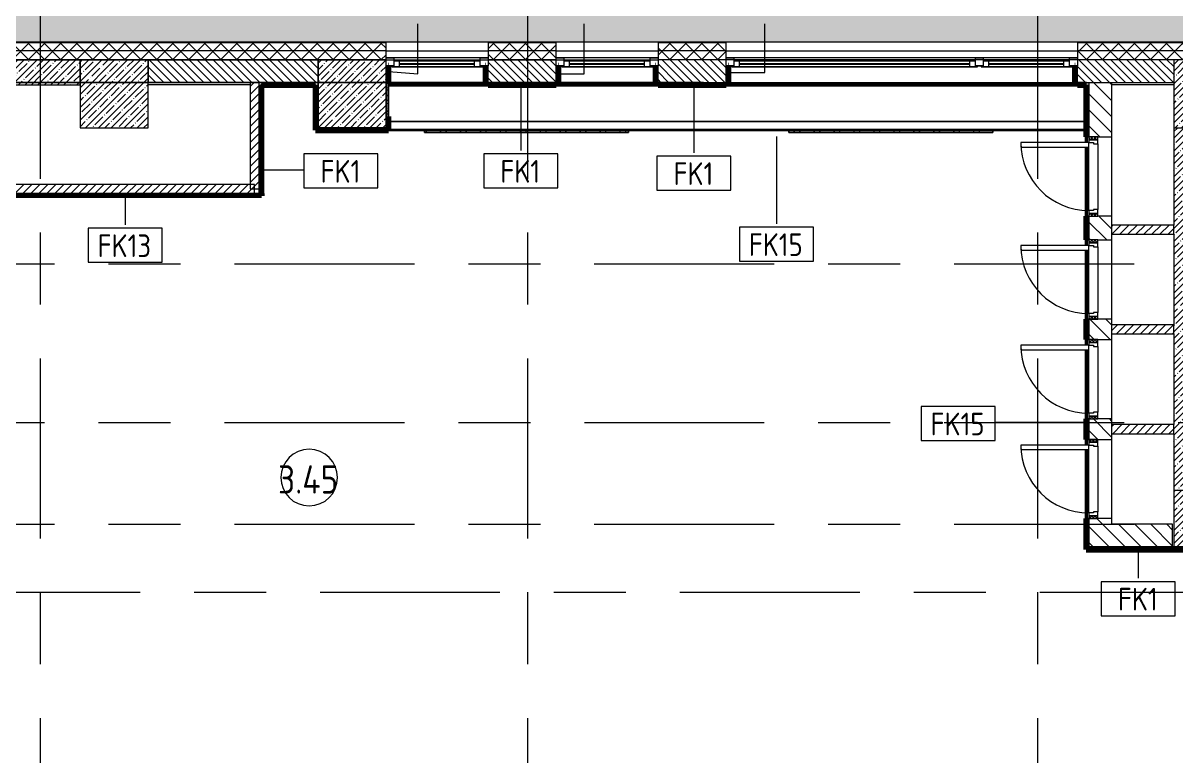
# Model space of a CAD drawing. Header units: millimetres. Extents: x -5426 to 189269, y -8553 to 29000.
# Drawn here: x 3557 to 13730, y 9055 to 15525 of the extents above; entities that cross this region are included whole.
import ezdxf

# ---------------------------------------------------------------- set-up
doc = ezdxf.new("R2010")
doc.units = ezdxf.units.MM
doc.linetypes.add('Осевая', pattern=[3175, 635, -476.25, 1587.5, -476.25])
for name, color, linetype, lineweight in [('A-ANNO-DIMS', 7, 'Continuous', 9), ('A-ANNO-DIMS-100', 7, 'Continuous', 9), ('A-AREA-IDEN', 7, 'Continuous', 9), ('A-DETL', 7, 'Continuous', 9), ('A-DOOR', 7, 'Continuous', 9), ('A-DOOR-1', 7, 'Continuous', 13), ('A-DOOR-FRAM', 7, 'Continuous', 13), ('A-DOOR-FRAM-1', 7, 'Continuous', 9), ('A-GLAZ', 7, 'Continuous', 9), ('A-GLAZ-1', 7, 'Continuous', 13), ('A-WALL', 7, 'Continuous', 9), ('A-WALL-IDEN', 7, 'Continuous', 9), ('I-WALL', 7, 'Continuous', 9), ('S-COLS', 7, 'Continuous', 9), ('Знаки', 7, 'Continuous', 9), ('Оси-2', 7, 'Осевая', 9)]:
    doc.layers.add(name, color=color, linetype=linetype, lineweight=lineweight)
for name, color, linetype, lineweight, true_color in [('A-DETL-GENF-2', 7, 'Continuous', 9, 0xd4d4d4), ('A-WALL-1', 7, 'Continuous', 9, 0xc0c0c0), ('A-WALL-3', 7, 'Continuous', 9, 0xff80c0), ('A-WALL-4', 5, 'Continuous', 9, 0x0000ff), ('I-WALL-10', 5, 'Continuous', 53, 0x0000ff), ('I-WALL-11', 5, 'Continuous', 50, 0x0000ff), ('I-WALL-17', 7, 'Continuous', 80, 0xffd2ff), ('I-WALL-3', 7, 'Continuous', 9, 0xc0c0c0), ('I-WALL-6', 7, 'Continuous', 80, 0xff80c0), ('I-WALL-7', 7, 'Continuous', 80, 0xd7a38a), ('I-WALL-8', 7, 'Continuous', 35, 0xd7a38a), ('I-WALL-9', 7, 'Continuous', 53, 0xff80c0), ('S-WALL-ANLY', 7, 'Continuous', 13, 0x008040), ('S-WALL-ANLY-1', 7, 'Continuous', 5, 0x008040), ('Знаки-1', 7, 'Continuous', 9, 0xdfdfdf), ('Знаки-2', 9, 'Continuous', 9, 0x808080)]:
    doc.layers.add(name, color=color, linetype=linetype, lineweight=lineweight, true_color=true_color)
doc.styles.add('GOST Common', font='GOST_Common.ttf', dxfattribs={"width": 0.9, "height": 250})
doc.styles.add('GOST Common_1', font='GOST_Common.ttf', dxfattribs={"width": 0.9, "height": 200})
doc.styles.add('ISOCPEUR', font='isocpeur.ttf', dxfattribs={"width": 0.9, "height": 250})
doc.dimstyles.new('ISO-2_5_0_9К_БОЛЬШОЙ_1', dxfattribs={"dimscale": 304.8, "dimtxt": 248.995294, "dimasz": 0.492126, "dimexe": 0.393701, "dimexo": 0.984252, "dimgap": 0, "dimtad": 1, "dimdec": 0, "dimrnd": 10, "dimzin": 0, "dimdsep": 46, "dimtxsty": 'ISOCPEUR', "dimblk1": 'OBLIQUE', "dimblk2": 'OBLIQUE', "dimsah": 1, "dimcen": 0.09, "dimdle": 0.393701, "dimazin": 0, "dimtfac": 1, "dimtdec": 4, "dimtix": 1, "dimtmove": 0, "dimatfit": 3, "dimfxl": 1, "dimtvp": 1, "dimtolj": 1, "dimtzin": 0, "dimarcsym": 2})
pattern_1 = [(45, (0, 0), (-57.02463, 57.02463), []), (45, (57.025, 0), (-57.02463, 57.02463), [100.806, -20.161, 3.353, -16.808])]
pattern_2 = [(45, (0, 0), (-35.35534, 35.35534), [])]
pattern_3 = [(135, (0, 0), (-70.7107, -70.7107), [])]
pattern_4 = [(0, (0, 0), (121.92, 30.48), [10.058, -81.382, 10.058, -81.382, -487.68]), (0, (0, 0), (121.92, 30.48), [-182.88, 10.058, -172.822, 10.058, -81.382, -213.36]), (0, (0, 0), (121.92, 30.48), [-457.2, 10.058, -50.902, 10.058, -142.342]), (120, (45.72, 15.24), (-87.356454, 90.345817), [10.058, -81.382, 10.058, -81.382, -487.68]), (120, (45.72, 15.24), (-87.356454, 90.345817), [-182.88, 10.058, -172.822, 10.058, -81.382, -213.36]), (120, (45.72, 15.24), (-87.356454, 90.345817), [-457.2, 10.058, -50.902, 10.058, -142.342]), (240, (60.96, 76.2), (-34.563546, -120.825817), [10.058, -81.382, 10.058, -81.382, -487.68]), (240, (60.96, 76.2), (-34.563546, -120.825817), [-182.88, 10.058, -172.822, 10.058, -81.382, -213.36]), (240, (60.96, 76.2), (-34.563546, -120.825817), [-457.2, 10.058, -50.902, 10.058, -142.342])]

# ---------------------------------------------------------------- blocks, each defined once
blk = doc.blocks.new('BSC_Колонна _Прямоугольная - 600х600-V4-План отделки стен 3 этажа в осях 1-12')
at = {"layer": 'S-COLS'}
h = blk.add_hatch(dxfattribs=at)
h.set_pattern_fill('FP_6', color=256, style=0, pattern_type=2)
h.set_pattern_definition([(45, (-14010, -14900), (-57.02463, 57.02463), []), (45, (-13952.975, -14900), (-57.02463, 57.02463), [100.806, -20.161, 3.353, -16.808])])
h.paths.add_polyline_path([(-300, -300), (300, -300), (300, 300), (-300, 300), (-300, -299)])
for p, q in [((300, 300), (-300, 300)), ((-300, 300), (-300, -300)), ((300, -300), (300, 300)), ((-300, -300), (300, -300))]:
    blk.add_line(p, q, dxfattribs=at)
blk = doc.blocks.new('120_Окно_СКБ_2Ст - 120_Окно_СКБ_2Ст 3100х2500 _мал_створка слева_ 2-22446355-План отделки стен 3 этажа в осях 1-12')
at = {"layer": 'A-GLAZ'}
for p, q in [((1550, -57), (-1550, -57)), ((-1530, -127), (-1500, -127)), ((-1430, -107), (600, -107)), ((600, -117), (-1430, -117)), ((670, -127), (700, -127)), ((770, -107), (1430, -107)), ((1430, -117), (770, -117)), ((1500, -127), (1530, -127))]:
    blk.add_line(p, q, dxfattribs=at)
at = {"layer": 'A-GLAZ-1'}
for p, q in [((-1550, -127), (-1550, -57)), ((-1550, -57), (-1480, -57)), ((-1480, -57), (-1480, -127)), ((650, -87), (-1480, -87)), ((-1480, -87), (-1480, -127)), ((-1430, -137), (-1430, -87)), ((600, -137), (600, -87)), ((650, -127), (650, -57)), ((650, -57), (720, -57)), ((650, -127), (650, -87)), ((720, -57), (720, -127)), ((1480, -87), (720, -87)), ((720, -87), (720, -127)), ((770, -137), (770, -87)), ((1430, -137), (1430, -87)), ((1480, -127), (1480, -57)), ((1480, -57), (1550, -57)), ((1480, -127), (1480, -87)), ((1550, -57), (1550, -127)), ((-1480, -127), (-1550, -127)), ((-1480, -127), (-1500, -127)), ((-1500, -127), (-1500, -137)), ((-1500, -137), (670, -137)), ((670, -137), (-1500, -137)), ((720, -127), (650, -127)), ((670, -127), (650, -127)), ((670, -137), (670, -127)), ((720, -127), (700, -127)), ((700, -127), (700, -137)), ((700, -137), (1500, -137)), ((1500, -137), (700, -137)), ((1550, -127), (1480, -127)), ((1500, -127), (1480, -127)), ((1500, -137), (1500, -127))]:
    blk.add_line(p, q, dxfattribs=at)
blk = doc.blocks.new('BSC_Колонна _Прямоугольная - 500х500-V21-План отделки стен 3 этажа в осях 1-12')
at = {"layer": 'S-COLS'}
h = blk.add_hatch(dxfattribs=at)
h.set_pattern_fill('FP_25', color=256, style=0, pattern_type=2)
h.set_pattern_definition([(45, (-13960, -11150), (-57.02463, 57.02463), []), (45, (-13902.975, -11150), (-57.02463, 57.02463), [100.806, -20.161, 3.353, -16.808])])
h.paths.add_polyline_path([(-250, -250), (250, -250), (250, 250), (-250, 250)])
for p, q in [((250, 250), (-250, 250)), ((-250, 250), (-250, -250)), ((250, -250), (250, 250)), ((-250, -250), (250, -250))]:
    blk.add_line(p, q, dxfattribs=at)
blk = doc.blocks.new('110_Дверь_СКБ_1Ст - д-18 700x2100h_Технический шкаф ЭОМ и СС-23257539-План отделки стен 3 этажа в осях 1-12')
at = {"layer": 'A-DOOR'}
h = blk.add_hatch(dxfattribs=at)
h.set_pattern_fill('FP_30', color=256, style=0, pattern_type=2)
h.set_pattern_definition([(135, (1951.41, 164.685), (-14.14214, -14.14214), []), (225, (1951.41, 164.685), (14.14214, -14.14214), [])])
h.paths.add_polyline_path([(337.5, 100), (337.5, 20), (362.5, 20.5), (362.5, 100)])
at = {"layer": 'A-DOOR-FRAM-1'}
h = blk.add_hatch(dxfattribs=at)
h.set_pattern_fill('FP_31', color=256, style=0, pattern_type=2)
h.set_pattern_definition([(45, (-171.384, 164.685), (-14.1421, 14.1421), []), (135, (-171.384, 164.685), (-14.1421, -14.1421), [])])
h.paths.add_polyline_path([(-337.5, 100), (-337.5, 20), (-312.5, 20.5), (-312.5, 100)])
at = {"layer": 'A-DOOR'}
blk.add_arc((312.5, 100), 600, 90, 180, dxfattribs=at)
at = {"layer": 'A-DOOR-1'}
for p, q in [((312.5, 700), (272.5, 700)), ((272.5, 700), (272.5, 100)), ((312.5, 100), (312.5, 700)), ((272.5, 100), (312.5, 100))]:
    blk.add_line(p, q, dxfattribs=at)
at = {"layer": 'A-DOOR-FRAM'}
for p, q in [((-312.5, 100), (-337.5, 100)), ((-337.5, 100), (-337.5, 20)), ((-337.5, 20), (-312.5, 20)), ((-287.5, 100), (-312.5, 100)), ((-312.5, 100), (-312.5, 20)), ((-312.5, 20), (-312.5, 100)), ((-312.5, 20), (-277.5, 20)), ((-287.5, 60), (-287.5, 100)), ((-277.5, 60), (-287.5, 60)), ((-277.5, 20), (-277.5, 60)), ((312.5, 60), (302.5, 60)), ((302.5, 60), (302.5, 20)), ((302.5, 20), (337.5, 20)), ((312.5, 100), (312.5, 60)), ((337.5, 100), (312.5, 100)), ((337.5, 20), (337.5, 100)), ((362.5, 100), (337.5, 100)), ((337.5, 100), (337.5, 20)), ((337.5, 20), (362.5, 20)), ((362.5, 20), (362.5, 100))]:
    blk.add_line(p, q, dxfattribs=at)
at = {"layer": 'A-DOOR-FRAM-1'}
for p, q in [((-287.5, 100), (272.5, 100)), ((302.5, 20), (-277.5, 20))]:
    blk.add_line(p, q, dxfattribs=at)
blk = doc.blocks.new('120_Окно_СКБ_1Ст - 120_Окно_СКБ_1Ст 900х2500_h_-V14-План отделки стен 3 этажа в осях 1-12')
at = {"layer": 'A-GLAZ'}
for p, q in [((450, -57), (-450, -57)), ((-430, -127), (-400, -127)), ((-330, -107), (330, -107)), ((330, -117), (-330, -117)), ((400, -127), (430, -127))]:
    blk.add_line(p, q, dxfattribs=at)
at = {"layer": 'A-GLAZ-1'}
for p, q in [((-450, -127), (-450, -57)), ((-450, -57), (-380, -57)), ((-380, -57), (-380, -127)), ((380, -87), (-380, -87)), ((-380, -87), (-380, -127)), ((-330, -137), (-330, -87)), ((330, -137), (330, -87)), ((380, -127), (380, -57)), ((380, -57), (450, -57)), ((380, -127), (380, -87)), ((450, -57), (450, -127)), ((-380, -127), (-450, -127)), ((-380, -127), (-400, -127)), ((-400, -127), (-400, -137)), ((-400, -137), (400, -137)), ((400, -137), (-400, -137)), ((450, -127), (380, -127)), ((400, -127), (380, -127)), ((400, -137), (400, -127))]:
    blk.add_line(p, q, dxfattribs=at)
blk = doc.blocks.new('120_Окно_СКБ_1Ст - 120_Окно_СКБ_1Ст_900х2500_h_-V29-План отделки стен 3 этажа в осях 1-12')
at = {"layer": 'A-GLAZ'}
for p, q in [((450, -57), (-450, -57)), ((-430, -127), (-400, -127)), ((-330, -107), (330, -107)), ((330, -117), (-330, -117)), ((400, -127), (430, -127))]:
    blk.add_line(p, q, dxfattribs=at)
at = {"layer": 'A-GLAZ-1'}
for p, q in [((-450, -127), (-450, -57)), ((-450, -57), (-380, -57)), ((-380, -57), (-380, -127)), ((380, -87), (-380, -87)), ((-380, -87), (-380, -127)), ((-330, -137), (-330, -87)), ((330, -137), (330, -87)), ((380, -127), (380, -57)), ((380, -57), (450, -57)), ((380, -127), (380, -87)), ((450, -57), (450, -127)), ((-380, -127), (-450, -127)), ((-380, -127), (-400, -127)), ((-400, -127), (-400, -137)), ((-400, -137), (400, -137)), ((400, -137), (-400, -137)), ((450, -127), (380, -127)), ((400, -127), (380, -127)), ((400, -137), (400, -127))]:
    blk.add_line(p, q, dxfattribs=at)
blk = doc.blocks.new('Съемный металлический экран с перфорацией - E1-V35-План отделки стен 3 этажа в осях 1-12')
at = {"layer": 'Знаки'}
h = blk.add_hatch(dxfattribs=at)
h.set_pattern_fill('FP_38', color=256, style=0, pattern_type=2)
h.set_pattern_definition([(0, (-7081.406, -14560), (0, 50.8), [13.612, -74.376]), (60, (-7056.006, -14553.194), (-43.99409, 25.4), [13.612, -74.376]), (120, (-7049.2, -14527.794), (-43.99409, -25.4), [13.612, -74.376]), (30, (-7067.79, -14560), (9e-05, 101.59984), [13.612, -87.988]), (30, (-7093.19, -14516.01), (9e-05, 101.59984), [13.612, -87.988]), (150, (-7081.41, -14560), (-87.9881, -50.79984), [13.612, -87.988]), (150, (-7056.01, -14516.01), (-87.9881, -50.79984), [13.612, -87.988]), (90, (-7049.2, -14541.41), (-87.988, 50.8), [13.612, -87.988]), (90, (-7100, -14541.41), (-87.988, 50.8), [13.612, -87.988])])
h.paths.add_polyline_path([(0, 0), (1800, 0), (1800, 20), (0, 20)])
at = {"layer": 'Знаки-1'}
for p, q in [((0, 0), (0, 20)), ((1800, 0), (0, 0)), ((1800, 20), (1800, 0))]:
    blk.add_line(p, q, dxfattribs=at)
at = {"layer": 'Знаки-2'}
for p, q in [((0, 20), (0, 0)), ((0, 0), (1800, 0)), ((1800, 0), (1800, 20))]:
    blk.add_line(p, q, dxfattribs=at)
blk = doc.blocks.new('Съемный металлический экран с перфорацией - E1-V36-План отделки стен 3 этажа в осях 1-12')
at = {"layer": 'Знаки'}
h = blk.add_hatch(dxfattribs=at)
h.set_pattern_fill('FP_39', color=256, style=0, pattern_type=2)
h.set_pattern_definition([(0, (-10295.93, -14560), (0, 50.8), [13.612, -74.376]), (60, (-10270.53, -14553.194), (-43.99409, 25.4), [13.612, -74.376]), (120, (-10263.725, -14527.794), (-43.99409, -25.4), [13.612, -74.376]), (30, (-10282.32, -14560), (9e-05, 101.59984), [13.612, -87.988]), (30, (-10307.72, -14516.01), (9e-05, 101.59984), [13.612, -87.988]), (150, (-10295.93, -14560), (-87.9881, -50.79984), [13.612, -87.988]), (150, (-10270.53, -14516.01), (-87.9881, -50.79984), [13.612, -87.988]), (90, (-10263.725, -14541.41), (-87.988, 50.8), [13.612, -87.988]), (90, (-10314.525, -14541.41), (-87.988, 50.8), [13.612, -87.988])])
h.paths.add_polyline_path([(0, 0), (1800, 0), (1800, 20), (0, 20)])
at = {"layer": 'Знаки-1'}
for p, q in [((0, 0), (0, 20)), ((1800, 0), (0, 0)), ((1800, 20), (1800, 0))]:
    blk.add_line(p, q, dxfattribs=at)
at = {"layer": 'Знаки-2'}
for p, q in [((0, 20), (0, 0)), ((0, 0), (1800, 0)), ((1800, 0), (1800, 20))]:
    blk.add_line(p, q, dxfattribs=at)
blk = doc.blocks.new('Зашивка приборов отопления34 - Зашивка приборов отопления-33324488-План отделки стен 3 этажа в осях 1-12')
at = {"layer": 'A-WALL-1'}
for p, q in [((34188, 26888), (34188, 26567)), ((40348, 26888), (34188, 26888)), ((34188, 26567), (40348, 26567)), ((40348, 26567), (34188, 26567)), ((34188, 26567), (34188, 26492)), ((34188, 26492), (40348, 26492))]:
    blk.add_line(p, q, dxfattribs=at)
blk = doc.blocks.new('DIMBLOCK17-План отделки стен 3 этажа в осях 1-12')
at = {"layer": 'A-ANNO-DIMS-100'}
for p, q in [((-3447, 17000), (-3133, 17000)), ((-3253, 17000), (-3447, 17000)), ((-3253, 17000), (-3253, 15000)), ((9561, 15000), (-3373, 15000)), ((-3253, 15000), (9561, 15000))]:
    blk.add_line(p, q, dxfattribs=at)
at = {"layer": 'A-ANNO-DIMS-100', "lineweight": 20}
for p, q in [((-3253, 17000), (-3328, 17075)), ((-3253, 17000), (-3178, 16925)), ((-3253, 15000), (-3328, 15075)), ((-3253, 15000), (-3178, 14925))]:
    blk.add_line(p, q, dxfattribs=at)
at = {"layer": 'A-ANNO-DIMS-100', "color": 0, "insert": (-3579, 15684), "char_height": 250, "width": 758.48, "attachment_point": 1, "rotation": 90, "line_spacing_factor": 1.149209, "style": 'ISOCPEUR'}
blk.add_mtext('2000', dxfattribs=at)
blk = doc.blocks.new('_Oblique')
at = {"color": 0, "linetype": 'ByBlock', "lineweight": -2}
blk.add_line((-0.5, -0.5), (0.5, 0.5), dxfattribs=at)
blk = doc.blocks.new('DIMBLOCK18-План отделки стен 3 этажа в осях 1-12')
at = {"layer": 'A-ANNO-DIMS-100', "lineweight": 20}
for p, q in [((-3253, 15000), (-3328, 15075)), ((-3253, 15000), (-3178, 14925)), ((-3253, 13400), (-3328, 13475)), ((-3253, 13400), (-3178, 13325))]:
    blk.add_line(p, q, dxfattribs=at)
at = {"layer": 'A-ANNO-DIMS-100'}
for p, q in [((9561, 15000), (-3373, 15000)), ((-3253, 15000), (-3253, 13400)), ((-3253, 15000), (9561, 15000)), ((-3447, 13400), (-3133, 13400)), ((-3253, 13400), (-3447, 13400))]:
    blk.add_line(p, q, dxfattribs=at)
at = {"layer": 'A-ANNO-DIMS-100', "color": 0, "insert": (-3579, 13906), "char_height": 250, "width": 706.76, "attachment_point": 1, "rotation": 90, "line_spacing_factor": 1.149209, "style": 'ISOCPEUR'}
blk.add_mtext('1600', dxfattribs=at)
blk = doc.blocks.new('Марка_Помещения - Номер-25198446-План отделки стен 3 этажа в осях 1-12')
at = {"layer": 'A-AREA-IDEN'}
for start, end in [(360, 180), (180, 360)]:
    blk.add_arc((0, 0), 2.5, start, end, dxfattribs=at)
blk = doc.blocks.new('М_стена_0001 - Типоразмер_без рамки-25382661-План отделки стен 3 этажа в осях 1-12')
at = {"layer": 'A-WALL-IDEN'}
for p, q in [((3.26, 1.52), (-3.27, 1.52)), ((-3.27, 1.52), (-3.27, -1.48)), ((3.26, -1.48), (3.26, 1.52)), ((-3.27, -1.48), (3.26, -1.48))]:
    blk.add_line(p, q, dxfattribs=at)

msp = doc.modelspace()

# ---------------------------------------------------------------- hatches: boundary and pattern name
at = {"layer": 'A-DETL-GENF-2'}
msp.add_hatch(color=256, dxfattribs=at).paths.add_polyline_path([(-268, 14774.9), (-268, 15358), (38760, 15358), (38760, 23888.3), (33928.1, 23888.3), (33928.1, 27398.1), (-2409.1, 27398.1), (-2409.1, 14774.9), (-1574, 14774.9)])
at = {"layer": 'A-WALL'}
h = msp.add_hatch(dxfattribs=at)
h.set_pattern_fill('FP_11', color=256, style=0, pattern_type=2)
h.set_pattern_definition([(45, (0, 0), (-70.71068, 70.71068), []), (135, (0, 0), (-70.71068, -70.71068), [])])
h.paths.add_polyline_path([(34962.9, 15200), (35410, 15200), (35410, 15350), (34660, 15350), (34660, 15200)])
h.paths.add_polyline_path([(32039.9, 15200), (32110, 15200), (32110, 15350), (30027, 15350), (30027, 15200), (30610, 15200)])
h.paths.add_polyline_path([(38987.7, 15200), (38987.7, 15350), (37810, 15350), (37810, 15200), (37885.8, 15200)])
h.paths.add_polyline_path([(25810, 15200), (29227, 15200), (29227, 15350), (25620.3, 15350), (25620.3, 15200)])
h.paths.add_polyline_path([(24420.3, 15200), (24420.3, 15350), (19800, 15350), (19800, 15200), (22510, 15200)])
h.paths.add_polyline_path([(13040.7, 15200), (19000, 15200), (19000, 15350), (12860, 15350), (12860, 15200)])
h.paths.add_polyline_path([(9760, 15200), (9760, 15350), (9160, 15350), (9160, 15200)])
h.paths.add_polyline_path([(7660, 15200), (8260, 15200), (8260, 15350), (7660, 15350)])
h.paths.add_polyline_path([(6160, 15200), (6760, 15200), (6760, 15350), (40, 15350), (40, 15293), (-110, 15293), (-110, 15200), (5733.3, 15200)])
h.paths.add_polyline_path([(33010, 15200), (33240, 15200), (33240, 15350), (33010, 15350)])
h.paths.add_polyline_path([(33760, 15200), (33760, 15350), (33610, 15350), (33610, 15200)])
h = msp.add_hatch(dxfattribs=at)
h.set_pattern_fill('FP_9', color=256, style=0, pattern_type=2)
h.set_pattern_definition([(135, (0, 0), (-35.35534, -35.35534), [])])
h.paths.add_polyline_path([(13040.7, 15000), (13710, 15000), (13710, 15200), (12860, 15200), (12860, 15000), (12961.3, 15000)])
h.paths.add_polyline_path([(5560, 15000), (6160, 15000), (6160, 15200), (4660, 15200), (4660, 15000)])
h.paths.add_polyline_path([(9760, 15000), (9760, 15200), (9160, 15200), (9160, 15000)])
h.paths.add_polyline_path([(7660, 15000), (8260, 15000), (8260, 15200), (7660, 15200)])
at = {"layer": 'I-WALL'}
h = msp.add_hatch(dxfattribs=at)
h.set_pattern_fill('FP_12', color=256, style=0, pattern_type=2)
h.set_pattern_definition(pattern_1)
h.paths.add_polyline_path([(618.2, 14980), (4060, 14980), (4060, 15200), (390, 15200), (390, 14980), (410, 14980)])
h = msp.add_hatch(dxfattribs=at)
h.set_pattern_fill('FP_36', color=256, style=0, pattern_type=2)
h.set_pattern_definition(pattern_4)
h.paths.add_polyline_path([(6780, 15000), (6780, 15148), (6760, 15148), (6760, 15000)])
h = msp.add_hatch(dxfattribs=at)
h.set_pattern_fill('FP_36', color=256, style=0, pattern_type=2)
h.set_pattern_definition(pattern_4)
h.paths.add_polyline_path([(7640, 15000), (7660, 15000), (7660, 15148), (7640, 15148)])
h = msp.add_hatch(dxfattribs=at)
h.set_pattern_fill('FP_36', color=256, style=0, pattern_type=2)
h.set_pattern_definition(pattern_4)
h.paths.add_polyline_path([(8260, 15000), (8280, 15000), (8280, 15148), (8260, 15148)])
h = msp.add_hatch(dxfattribs=at)
h.set_pattern_fill('FP_36', color=256, style=0, pattern_type=2)
h.set_pattern_definition(pattern_4)
h.paths.add_polyline_path([(9140, 15000), (9160, 15000), (9160, 15148), (9140, 15148)])
h = msp.add_hatch(dxfattribs=at)
h.set_pattern_fill('FP_36', color=256, style=0, pattern_type=2)
h.set_pattern_definition(pattern_4)
h.paths.add_polyline_path([(9760, 15000), (9780, 15000), (9780, 15148), (9760, 15148)])
h = msp.add_hatch(dxfattribs=at)
h.set_pattern_fill('FP_36', color=256, style=0, pattern_type=2)
h.set_pattern_definition(pattern_4)
h.paths.add_polyline_path([(12840, 15000), (12860, 15000), (12860, 15148), (12840, 15148)])
h = msp.add_hatch(dxfattribs=at)
h.set_pattern_fill('FP_24', color=256, style=0, pattern_type=2)
h.set_pattern_definition(pattern_2)
h.paths.add_polyline_path([(5560, 14060), (5640, 14060), (5640, 15000), (5560, 15000), (5560, 14601.3)])
h = msp.add_hatch(dxfattribs=at)
h.set_pattern_fill('FP_36', color=256, style=0, pattern_type=2)
h.set_pattern_definition(pattern_4)
h.paths.add_polyline_path([(5640, 14980), (6160, 14980), (6160, 15000), (5640, 15000)])
h = msp.add_hatch(dxfattribs=at)
h.set_pattern_fill('FP_36', color=256, style=0, pattern_type=2)
h.set_pattern_definition(pattern_4)
h.paths.add_polyline_path([(5640, 14020), (5660, 14020), (5660, 14980), (5640, 14980), (5640, 14060)])
h = msp.add_hatch(dxfattribs=at)
h.set_pattern_fill('FP_36', color=256, style=0, pattern_type=2)
h.set_pattern_definition(pattern_4)
h.paths.add_polyline_path([(6140, 14580), (6160, 14580), (6160, 14980), (6140, 14979), (6140, 14601.3)])
h = msp.add_hatch(dxfattribs=at)
h.set_pattern_fill('FP_36', color=256, style=0, pattern_type=2)
h.set_pattern_definition(pattern_4)
h.paths.add_polyline_path([(6760, 14600), (6780, 14600), (6780, 15000), (6760, 15000), (6760, 14601.3)])
h = msp.add_hatch(dxfattribs=at)
h.set_pattern_fill('FP_36', color=256, style=0, pattern_type=2)
h.set_pattern_definition(pattern_4)
h.paths.add_polyline_path([(12941.3, 14980), (12941.3, 15000), (12860, 15000), (12860, 14980)])
h.paths.add_polyline_path([(8260, 14980), (8260, 15000), (7660, 15000), (7660, 14980)])
h.paths.add_polyline_path([(9160, 14980), (9760, 14980), (9760, 15000), (9160, 15000)])
h = msp.add_hatch(dxfattribs=at)
h.set_pattern_fill('FP_36', color=256, style=0, pattern_type=2)
h.set_pattern_definition(pattern_4)
h.paths.add_polyline_path([(12961.3, 10880), (12961.3, 11150), (12941.3, 11150), (12941.3, 10880)])
h.paths.add_polyline_path([(12961.3, 11850), (12961.3, 12030), (12941.3, 12030), (12941.3, 11850)])
h.paths.add_polyline_path([(12961.3, 12730), (12961.3, 12910), (12941.3, 12910), (12941.3, 12730)])
h.paths.add_polyline_path([(12961.3, 13610), (12961.3, 13819.9), (12941.3, 13819.9), (12941.3, 13610)])
h.paths.add_polyline_path([(12941.3, 14519.9), (12961.3, 14519.9), (12961.3, 15000), (12941.3, 15000), (12941.3, 14601.3)])
h = msp.add_hatch(dxfattribs=at)
h.set_pattern_fill('FP_10', color=256, style=0, pattern_type=2)
h.set_pattern_definition(pattern_3)
h.paths.add_polyline_path([(13161.3, 11100), (13161.3, 11150), (12961.3, 11150), (12961.3, 11100), (13040.7, 11100)])
h.paths.add_polyline_path([(13040.7, 11850), (13161.3, 11850), (13161.3, 12030), (12961.3, 12030), (12961.3, 11850)])
h.paths.add_polyline_path([(13041.3, 12730), (13161.3, 12730), (13161.3, 12910), (12961.3, 12910), (12961.3, 12730), (13040.7, 12730)])
h.paths.add_polyline_path([(13041.3, 13610), (13161.3, 13610), (13161.3, 13819.9), (12961.3, 13819.9), (12961.3, 13610), (13040.7, 13610)])
h.paths.add_polyline_path([(12961.3, 14519.9), (13161.3, 14519.9), (13161.3, 15000), (12961.3, 15000), (12961.3, 14601.3)])
h = msp.add_hatch(dxfattribs=at)
h.set_pattern_fill('FP_36', color=256, style=0, pattern_type=2)
h.set_pattern_definition(pattern_4)
h.paths.add_polyline_path([(6780, 14580), (6780, 14600), (6160, 14600), (6160, 14580)])
h = msp.add_hatch(dxfattribs=at)
h.set_pattern_fill('FP_12', color=256, style=0, pattern_type=2)
h.set_pattern_definition(pattern_1)
h.paths.add_polyline_path([(13931, 11400), (13931, 14600), (13711, 14600), (13711, 11400), (13771.5, 11400)])
h = msp.add_hatch(dxfattribs=at)
h.set_pattern_fill('FP_24', color=256, style=0, pattern_type=2)
h.set_pattern_definition(pattern_2)
h.paths.add_polyline_path([(4271.9, 14020), (5600, 14020), (5600, 14100), (3130, 14100), (3130, 14020)])
h = msp.add_hatch(dxfattribs=at)
h.set_pattern_fill('FP_36', color=256, style=0, pattern_type=2)
h.set_pattern_definition(pattern_4)
h.paths.add_polyline_path([(5660, 14000), (5660, 14020), (3130, 14020), (3130, 14000), (4271.9, 14000)])
h = msp.add_hatch(dxfattribs=at)
h.set_pattern_fill('FP_24', color=256, style=0, pattern_type=2)
h.set_pattern_definition(pattern_2)
h.paths.add_polyline_path([(13161.3, 13660), (13711, 13660), (13711, 13740), (13161.3, 13740)])
h = msp.add_hatch(dxfattribs=at)
h.set_pattern_fill('FP_24', color=256, style=0, pattern_type=2)
h.set_pattern_definition(pattern_2)
h.paths.add_polyline_path([(13711, 12780), (13711, 12860), (13161.3, 12860), (13161.3, 12780)])
h = msp.add_hatch(dxfattribs=at)
h.set_pattern_fill('FP_24', color=256, style=0, pattern_type=2)
h.set_pattern_definition(pattern_2)
h.paths.add_polyline_path([(13161.3, 11900), (13711, 11900), (13711, 11980), (13161.3, 11980)])
h = msp.add_hatch(dxfattribs=at)
h.set_pattern_fill('FP_10', color=256, style=0, pattern_type=2)
h.set_pattern_definition(pattern_3)
h.paths.add_polyline_path([(13040.7, 10900), (13701, 10900), (13701, 11100), (12961.3, 11100), (12961.3, 10900)])
h = msp.add_hatch(dxfattribs=at)
h.set_pattern_fill('FP_36', color=256, style=0, pattern_type=2)
h.set_pattern_definition(pattern_4)
h.paths.add_polyline_path([(20230, 10880), (20230, 10900), (16940, 10900), (16940, 10892), (16910, 10892), (16910, 10880), (20210, 10880)])
h.paths.add_polyline_path([(14381, 10880), (14411, 10880), (14411, 10892), (14381, 10892), (14381, 10900), (12961.3, 10900), (12961.3, 10880), (14210, 10880)])
h.paths.add_polyline_path([(15361, 10880), (15960, 10880), (15960, 10892), (15930, 10892), (15930, 10900), (15391, 10900), (15391, 10892), (15361, 10892)])
at = {"layer": 'S-COLS'}
h = msp.add_hatch(dxfattribs=at)
h.set_pattern_fill('FP_12', color=256, style=0, pattern_type=2)
h.set_pattern_definition(pattern_1)
h.paths.add_polyline_path([(4660, 14600), (4660, 15200), (4060, 15200), (4060, 14600), (4271.9, 14600)])
h = msp.add_hatch(dxfattribs=at)
h.set_pattern_fill('FP_12', color=256, style=0, pattern_type=2)
h.set_pattern_definition(pattern_1)
h.paths.add_polyline_path([(6160, 14600), (6760, 14600), (6760, 15200), (6160, 15200), (6160, 14601.3)])

# ---------------------------------------------------------------- linework, layer by layer
at = {"layer": 'A-DETL'}
msp.add_line((-268, 15358), (38760, 15358), dxfattribs=at)
at = {"layer": 'A-WALL'}
for p, q in [((6760, 15353), (40, 15353)), ((6760, 15350), (40, 15350)), ((8260, 15353), (7660, 15353)), ((8260, 15350), (7660, 15350)), ((9760, 15353), (9160, 15353)), ((9760, 15350), (9160, 15350)), ((19000, 15353), (12860, 15353)), ((19000, 15350), (12860, 15350)), ((6160, 15200), (4660, 15200)), ((8260, 15200), (7660, 15200)), ((9760, 15200), (9160, 15200)), ((13710, 15200), (12860, 15200)), ((5640, 14060), (5640, 15000)), ((5660, 14979), (5660, 14980)), ((5660, 14980), (6140, 14980)), ((7660, 15000), (8260, 15000)), ((7660, 14980), (8260, 14980)), ((9160, 15000), (9760, 15000)), ((9160, 14980), (9760, 14980)), ((12941.3, 15000), (12860, 15000)), ((12860, 14980), (12941.3, 14980)), ((12961.3, 15000), (12961.3, 14519.9)), ((12961.3, 13819.9), (12961.3, 13610)), ((13161.3, 13740), (13161.3, 13660)), ((13711, 13660), (13711, 13740)), ((12961.3, 12910), (12961.3, 12730)), ((13161.3, 12860), (13161.3, 12780)), ((13711, 12780), (13711, 12860)), ((12961.3, 12030), (12961.3, 11850)), ((13161.3, 11980), (13161.3, 11900)), ((13711, 11900), (13711, 11980)), ((12961.3, 11150), (12961.3, 11100))]:
    msp.add_line(p, q, dxfattribs=at)
at = {"layer": 'A-WALL-1'}
for p, q in [((6760, 15200), (6760, 15358)), ((7660, 15358), (7660, 15148)), ((8260, 15148), (8260, 15358)), ((9160, 15358), (9160, 15148)), ((9760, 15148), (9760, 15358)), ((12860, 15358), (12860, 15148)), ((390, 15200), (8260, 15200)), ((4660, 15200), (4660, 15000)), ((6160, 15000), (6160, 15200)), ((13710, 15200), (9160, 15200)), ((4660, 15000), (6160, 15000)), ((12941.3, 15000), (13710, 15000))]:
    msp.add_line(p, q, dxfattribs=at)
at = {"layer": 'A-WALL-3'}
for p, q in [((5660, 14979), (5660, 14020)), ((6140, 14979), (6140, 14980)), ((8260, 14980), (7660, 14980)), ((9760, 14980), (9160, 14980)), ((12941.3, 14980), (12860, 14980)), ((12941.3, 14979), (12941.3, 14980)), ((12940.3, 10880), (12940.3, 10879))]:
    msp.add_line(p, q, dxfattribs=at)
at = {"layer": 'A-WALL-4'}
msp.add_line((5660, 13999), (5660, 14000), dxfattribs=at)
at = {"layer": 'A-WALL-IDEN'}
for p, q in [((7041.2, 15075.1), (7041.2, 15517.8)), ((8507.4, 15075.1), (8507.4, 15517.8)), ((10103.9, 15087.8), (10103.9, 15517.8)), ((6785.4, 15098.1), (7041.2, 15075.1)), ((8294.6, 15075.1), (8507.4, 15075.1)), ((9793.4, 15087.8), (10103.9, 15087.8)), ((7948.2, 14979.5), (7948.2, 14400)), ((9476.3, 14979.5), (9476.3, 14379.7)), ((10205.7, 14522.9), (10205.7, 13753)), ((5660.5, 14228), (6035.2, 14228)), ((4457, 13999.5), (4457, 13743.7)), ((12939.8, 11997.9), (12136.1, 11997.9)), ((13397.6, 10879.5), (13397.6, 10623.7))]:
    msp.add_line(p, q, dxfattribs=at)
at = {"layer": 'I-WALL-10'}
for p, q in [((3109, 13999), (5660, 13999)), ((5660, 14000), (3110, 14000))]:
    msp.add_line(p, q, dxfattribs=at)
at = {"layer": 'I-WALL-11'}
for p, q in [((4560, 13999), (4560, 14000)), ((5560, 13999), (5560, 14000))]:
    msp.add_line(p, q, dxfattribs=at)
at = {"layer": 'I-WALL-17'}
for p, q in [((6780, 15148), (6780, 15000)), ((6781, 15148), (6780, 15148)), ((6781, 15000), (6781, 15148)), ((7639, 15148), (7639, 15000)), ((7640, 15148), (7639, 15148)), ((7640, 15000), (7640, 15148)), ((8280, 15148), (8280, 15000)), ((8281, 15148), (8280, 15148)), ((8281, 15000), (8281, 15148)), ((9139, 15148), (9139, 15000)), ((9140, 15148), (9139, 15148)), ((9140, 15000), (9140, 15148)), ((9781, 15148), (9780, 15148)), ((9780, 15148), (9780, 15000)), ((9781, 15000), (9781, 15148)), ((12840, 15148), (12839, 15148)), ((12839, 15148), (12839, 15000)), ((12840, 15000), (12840, 15148)), ((6780, 15000), (6781, 15000)), ((7639, 15000), (7640, 15000)), ((8280, 15000), (8281, 15000)), ((9139, 15000), (9140, 15000)), ((9780, 15000), (9781, 15000)), ((12839, 15000), (12840, 15000))]:
    msp.add_line(p, q, dxfattribs=at)
at = {"layer": 'I-WALL-3'}
for p, q in [((4060, 15200), (390, 15200)), ((4060, 14980), (4060, 15200)), ((6760, 15200), (7660, 15200)), ((8260, 15200), (9160, 15200)), ((6760, 15148), (6760, 14600)), ((6780, 15148), (6760, 15148)), ((7660, 15148), (7640, 15148)), ((7660, 14980), (7660, 15148)), ((8260, 15148), (8260, 14980)), ((8280, 15148), (8260, 15148)), ((9160, 15148), (9140, 15148)), ((9160, 14980), (9160, 15148)), ((9780, 15148), (9760, 15148)), ((9760, 15148), (9760, 14980)), ((12860, 15148), (12840, 15148)), ((12860, 14980), (12860, 15148)), ((3210, 14980), (4060, 14980)), ((5560, 14980), (4660, 14980)), ((5560, 15000), (5560, 14060)), ((6160, 14600), (6160, 15000)), ((6760, 15000), (7640, 15000)), ((6760, 15000), (6780, 15000)), ((6780, 14700), (6780, 15000)), ((7660, 14980), (6780, 14980)), ((7640, 15000), (7660, 15000)), ((8260, 15000), (8280, 15000)), ((9160, 14980), (8260, 14980)), ((8280, 15000), (9140, 15000)), ((9140, 15000), (9160, 15000)), ((9760, 15000), (9780, 15000)), ((12860, 14980), (9760, 14980)), ((9780, 15000), (12840, 15000)), ((12840, 15000), (12860, 15000)), ((12941.3, 14979), (12941.3, 14469.9)), ((13161.3, 15000), (13161.3, 13740)), ((13710, 14980), (13161.3, 14980)), ((6140, 14580.5), (6140, 14580)), ((6140, 14580), (6760.5, 14580)), ((6760, 14600), (6160, 14600)), ((13711, 14600), (13711, 13740)), ((12941.3, 14519.9), (12961.3, 14519.9)), ((13041.3, 14519.9), (13161.3, 14519.9)), ((12941.3, 13560), (12941.3, 14429.9)), ((5600, 14100), (3210, 14100)), ((5560, 14060), (5640, 14060)), ((5600, 14020), (5600, 14100)), ((5640, 14060), (5640, 14020)), ((5640, 14020), (3130, 14020)), ((12961.3, 13819.9), (12941.3, 13819.9)), ((13161.3, 13819.9), (13041.3, 13819.9)), ((13711, 13740), (13161.3, 13740)), ((13161.3, 13660), (13161.3, 12860)), ((13161.3, 13660), (13711, 13660)), ((13711, 13660), (13711, 12860)), ((12941.3, 13610), (12961.3, 13610)), ((13041.3, 13610), (13161.3, 13610)), ((12941.3, 12680), (12941.3, 13520)), ((12961.3, 12910), (12941.3, 12910)), ((13161.3, 12910), (13041.3, 12910)), ((13711, 12860), (13161.3, 12860)), ((12941.3, 12730), (12961.3, 12730)), ((13041.3, 12730), (13161.3, 12730)), ((13161.3, 12780), (13161.3, 11980)), ((13161.3, 12780), (13711, 12780)), ((13711, 12780), (13711, 11980)), ((12941.3, 11800), (12941.3, 12640)), ((12961.3, 12030), (12941.3, 12030)), ((13161.3, 12030), (13041.3, 12030)), ((13711, 11980), (13161.3, 11980)), ((12941.3, 11850), (12961.3, 11850)), ((13041.3, 11850), (13161.3, 11850)), ((13161.3, 11900), (13161.3, 11100)), ((13161.3, 11900), (13711, 11900)), ((13711, 11900), (13711, 11400)), ((12941.3, 10880), (12941.3, 11760)), ((12961.3, 11150), (12941.3, 11150)), ((12961.3, 11100), (12961.3, 10900)), ((13161.3, 11150), (13041.3, 11150)), ((13701, 11100), (13161.3, 11100)), ((13701, 10900), (13701, 11100)), ((13710, 10900), (12961.3, 10900))]:
    msp.add_line(p, q, dxfattribs=at)
at = {"layer": 'I-WALL-6'}
for p, q in [((5661, 14979), (6139, 14979)), ((5661, 13999), (5661, 14979)), ((6139, 14979), (6139, 14579.5)), ((6140, 14580.5), (6140, 14979)), ((7660, 14980), (7660, 14979)), ((7660, 14979), (8260, 14979)), ((8260, 14979), (8260, 14980)), ((9160, 14980), (9160, 14979)), ((9160, 14979), (9760, 14979)), ((9760, 14979), (9760, 14980)), ((12860, 14980), (12860, 14979)), ((12860, 14979), (12941.3, 14979)), ((6780, 14700), (6780, 14580)), ((6781, 14700), (6780, 14700)), ((6781, 14579), (6781, 14700)), ((6139, 14579.5), (6760, 14579.5)), ((6760, 14580.5), (6140, 14580.5)), ((6760, 14579.5), (6760, 14580.5)), ((5660, 14020), (5660, 14000)), ((5660, 13999), (5661, 13999)), ((12939.3, 10879), (14411, 10879)), ((14411, 10880), (12940.3, 10880))]:
    msp.add_line(p, q, dxfattribs=at)
at = {"layer": 'I-WALL-7'}
for p, q in [((12940.3, 14980), (12939.3, 14980)), ((12939.3, 14980), (12939.3, 14519.9)), ((12940.3, 14519.9), (12940.3, 14980)), ((6780, 14580), (6760.5, 14580)), ((6760.5, 14580), (6760.5, 14579)), ((6760.5, 14579), (6781, 14579)), ((12939.3, 14519.9), (12940.3, 14519.9)), ((12940.3, 13819.9), (12939.3, 13819.9)), ((12939.3, 13819.9), (12939.3, 13610)), ((12940.3, 13610), (12940.3, 13819.9)), ((12939.3, 13610), (12940.3, 13610)), ((12940.3, 12910), (12939.3, 12910)), ((12939.3, 12910), (12939.3, 12730)), ((12940.3, 12730), (12940.3, 12910)), ((12939.3, 12730), (12940.3, 12730)), ((12940.3, 12030), (12939.3, 12030)), ((12939.3, 12030), (12939.3, 11850)), ((12940.3, 11850), (12940.3, 12030)), ((12939.3, 11850), (12940.3, 11850)), ((12940.3, 11150), (12939.3, 11150)), ((12939.3, 11150), (12939.3, 10879)), ((12940.3, 10880), (12940.3, 11150))]:
    msp.add_line(p, q, dxfattribs=at)
at = {"layer": 'I-WALL-8'}
for p, q in [((6780, 14580), (6780, 14579)), ((12940.5, 14579), (6781, 14579)), ((12940.5, 14579), (12940.5, 14580)), ((12939.3, 14469.9), (12939.3, 14519.9)), ((12940.3, 14519.9), (12940.3, 14469.9)), ((12939.3, 13819.9), (12939.3, 14429.9)), ((12940.3, 14429.9), (12940.3, 13819.9)), ((12939.3, 13560), (12939.3, 13610)), ((12940.3, 13610), (12940.3, 13560)), ((12939.3, 12910), (12939.3, 13520)), ((12940.3, 13520), (12940.3, 12910)), ((12939.3, 12680), (12939.3, 12730)), ((12940.3, 12730), (12940.3, 12680)), ((12939.3, 12030), (12939.3, 12640)), ((12940.3, 12640), (12940.3, 12030)), ((12939.3, 11800), (12939.3, 11850)), ((12940.3, 11850), (12940.3, 11800)), ((12939.3, 11150), (12939.3, 11760)), ((12940.3, 11760), (12940.3, 11150))]:
    msp.add_line(p, q, dxfattribs=at)
at = {"layer": 'I-WALL-9'}
for p, q in [((7660, 14979), (6780, 14979)), ((9160, 14979), (8260, 14979)), ((12860, 14979), (9760, 14979))]:
    msp.add_line(p, q, dxfattribs=at)
at = {"layer": 'S-COLS'}
for p, q in [((4660, 15200), (4060, 15200)), ((4060, 15200), (4060, 14600)), ((4660, 14600), (4660, 15200)), ((6760, 15200), (6160, 15200)), ((6160, 15200), (6160, 15000)), ((6760, 14600), (6760, 15200)), ((6160, 15000), (6160, 14600)), ((4060, 14600), (4660, 14600)), ((6160, 14600), (6760, 14600))]:
    msp.add_line(p, q, dxfattribs=at)
at = {"layer": 'S-WALL-ANLY'}
for p, q in [((6760, 15279), (7660, 15279)), ((8260, 15279), (9160, 15279)), ((9760, 15279), (12860, 15279))]:
    msp.add_line(p, q, dxfattribs=at)
at = {"layer": 'S-WALL-ANLY-1'}
for p, q in [((6760, 15279), (-189, 15279)), ((8260, 15279), (7660, 15279)), ((9760, 15279), (9160, 15279)), ((19000, 15279), (12860, 15279))]:
    msp.add_line(p, q, dxfattribs=at)
at = {"layer": 'Оси-2'}
for p, q in [((3710, 339.8), (3710, 24898.1)), ((8010, 339.8), (8010, 24898.1)), ((12510, 339.8), (12510, 24898.1)), ((-2038.2, 15000), (35660, 15000)), ((-2038.2, 13400), (35660, 13400)), ((-2126, 12000), (35660, 12000)), ((-2038.2, 11100), (36260, 11100)), ((-1283.5, 10500), (36260, 10500))]:
    msp.add_line(p, q, dxfattribs=at)

# ---------------------------------------------------------------- block references
at = {"layer": 'A-AREA-IDEN', "xscale": 99.99999999999993, "yscale": 99.99999999999993, "zscale": 99.99999999999993}
msp.add_blockref('Марка_Помещения - Номер-25198446-План отделки стен 3 этажа в осях 1-12', (6081.9, 11512.7), dxfattribs=at)
at = {"layer": 'A-DOOR', "rotation": 89.99999999999991}
for p in [(13061.3, 14157.4), (13061.3, 13247.5), (13061.3, 12367.5), (13061.3, 11487.5)]:
    msp.add_blockref('110_Дверь_СКБ_1Ст - д-18 700x2100h_Технический шкаф ЭОМ и СС-23257539-План отделки стен 3 этажа в осях 1-12', p, dxfattribs=at)
at = {"layer": 'A-GLAZ'}
for name, p in [('120_Окно_СКБ_1Ст - 120_Окно_СКБ_1Ст_900х2500_h_-V29-План отделки стен 3 этажа в осях 1-12', (7210, 15275)), ('120_Окно_СКБ_1Ст - 120_Окно_СКБ_1Ст 900х2500_h_-V14-План отделки стен 3 этажа в осях 1-12', (8710, 15275)), ('120_Окно_СКБ_2Ст - 120_Окно_СКБ_2Ст 3100х2500 _мал_створка слева_ 2-22446355-План отделки стен 3 этажа в осях 1-12', (11310, 15275))]:
    msp.add_blockref(name, p, dxfattribs=at)
at = {"layer": 'A-WALL-1'}
msp.add_blockref('Зашивка приборов отопления34 - Зашивка приборов отопления-33324488-План отделки стен 3 этажа в осях 1-12', (-27406.8, -11912.4), dxfattribs=at)
at = {"layer": 'A-WALL-IDEN', "xscale": 99.99999999999993, "yscale": 99.99999999999993, "zscale": 99.99999999999993}
for p in [(6362.6, 14217.6), (7948.9, 14217.6), (9477.1, 14197.2), (4457.8, 13561.2), (10206.5, 13570.5), (11810.3, 11987.5), (13398.3, 10441.2)]:
    msp.add_blockref('М_стена_0001 - Типоразмер_без рамки-25382661-План отделки стен 3 этажа в осях 1-12', p, dxfattribs=at)
at = {"layer": 'S-COLS'}
for name, p in [('BSC_Колонна _Прямоугольная - 600х600-V4-План отделки стен 3 этажа в осях 1-12', (14010, 14900)), ('BSC_Колонна _Прямоугольная - 500х500-V21-План отделки стен 3 этажа в осях 1-12', (13960, 11150))]:
    msp.add_blockref(name, p, dxfattribs=at)
at = {"layer": 'Знаки-1'}
for name, p in [('Съемный металлический экран с перфорацией - E1-V35-План отделки стен 3 этажа в осях 1-12', (7100, 14560)), ('Съемный металлический экран с перфорацией - E1-V36-План отделки стен 3 этажа в осях 1-12', (10314.5, 14560))]:
    msp.add_blockref(name, p, dxfattribs=at)

# ---------------------------------------------------------------- texts
at = {"layer": 'A-AREA-IDEN', "insert": (5807.1, 11621.3), "char_height": 250, "width": 685.443, "attachment_point": 1, "style": 'GOST Common'}
msp.add_mtext('3.45', dxfattribs=at)
at = {"layer": 'A-WALL-IDEN', "char_height": 200, "attachment_point": 1, "style": 'GOST Common_1'}
for s, insert, width in [('FK1', (6182.3, 14315.6), 447.342), ('FK1', (7768.7, 14315.6), 447.342), ('FK1', (9296.9, 14295.2), 447.342), ('FK13', (4215, 13659.2), 598.861), ('FK15', (9961, 13668.5), 606.076), ('FK15', (11564.8, 12085.5), 606.076), ('FK1', (13218.1, 10539.2), 447.342)]:
    msp.add_mtext(s, dxfattribs=dict(at, insert=insert, width=width))

# ---------------------------------------------------------------- dimensions: what is measured, and where the dimension line sits
at = {"layer": 'A-ANNO-DIMS'}
for base, p1, p2, override, picture, middle in [((-3252.8, 15000), (-3146.8, 17000), (9860.6, 15000), {"dimpost": '<>', "dimfxl": 13160.255216}, 'DIMBLOCK17-План отделки стен 3 этажа в осях 1-12', (-3377.8, 16000)), ((-3252.8, 13400), (9860.6, 15000), (-3146.8, 13400), {"dimpost": '<>', "dimfxl": 13105.430823}, 'DIMBLOCK18-План отделки стен 3 этажа в осях 1-12', (-3377.8, 14200))]:
    dim = msp.add_linear_dim(base=base, p1=p1, p2=p2, angle=90, dimstyle='ISO-2_5_0_9К_БОЛЬШОЙ_1', override=override, dxfattribs=at)
    dim.commit()
    dim.dimension.update_dxf_attribs({"geometry": picture, "text_midpoint": middle})

doc.saveas('drawing.dxf')
